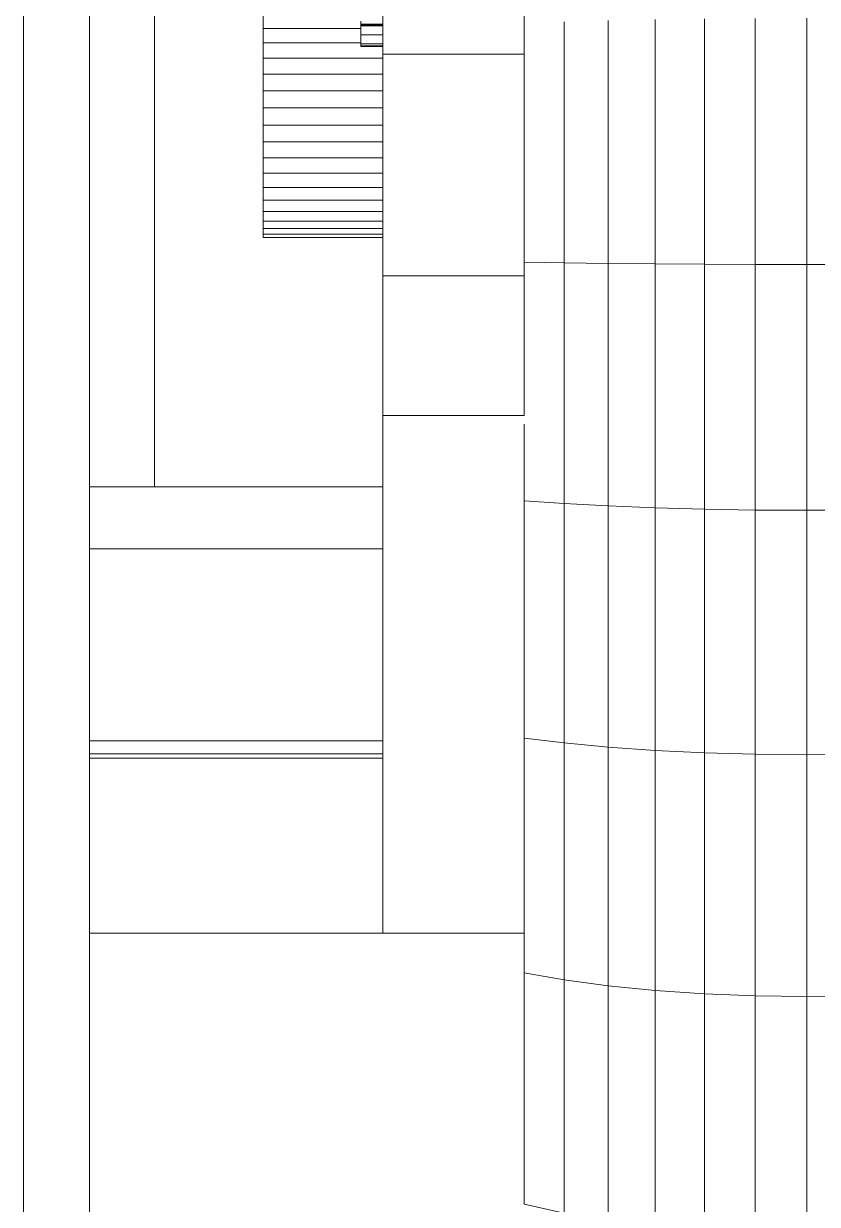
# Model space of a CAD drawing. Header units: inches. Extents: x -827 to 154, y -802 to 207.
# Drawn here: x -508.165 to -506.832, y -207.926 to -205.947 of the extents above; entities that cross this region are included whole.
import ezdxf

# ---------------------------------------------------------------- set-up
doc = ezdxf.new("R2010")
doc.units = ezdxf.units.IN
doc.header["$MEASUREMENT"] = 0
doc.layers.add('Layer0', color=7, linetype='Continuous', lineweight=9)
doc.layers.add('Miter_Saw_Station_skp', color=8, linetype='Continuous', lineweight=9)

# ---------------------------------------------------------------- blocks, each defined once
blk = doc.blocks.new('Miter_Saw_Station_skp_182-402622-Level 1')
at = {"layer": 'Layer0'}
for p, q in [((0, 4.0825), (0.2559, 4.0825)), ((0.2559, 4.0825), (0, 4.0825)), ((0.2559, 3.1457), (0.2559, 4.0825)), ((0.2559, 3.1457), (0.2559, 4.0825)), ((0, 2.8934), (0, 3.1457)), ((0.2559, 3.1457), (0, 3.1457)), ((0.2559, 3.1457), (0, 3.1457)), ((0, 2.8934), (0, 3.1457)), ((0.2559, 2.8934), (0.2559, 3.1457)), ((0.2559, 3.1457), (0.2559, 2.8934)), ((0, 2.4921), (0, 2.8934)), ((0, 2.8934), (0.2559, 2.8934)), ((0, 2.8934), (0, 2.4921)), ((0, 2.8934), (0.2559, 2.8934)), ((0.2559, 2.4921), (0.2559, 2.8934)), ((0.2559, 2.4921), (0.2559, 2.8934)), ((0, 2.0917), (0, 2.4921)), ((0.2559, 2.4921), (0, 2.4921)), ((0.2559, 2.4921), (0, 2.4921)), ((0, 2.0917), (0, 2.4921)), ((0.2559, 2.0917), (0.2559, 2.4921)), ((0.2559, 2.4921), (0.2559, 2.0917)), ((0.2953, 2.4787), (0.2559, 2.4787)), ((0.2559, 2.4787), (0.2953, 2.4787)), ((0.2953, 2.4734), (0.2953, 2.4787)), ((0.2953, 2.4787), (0.2953, 2.4772)), ((0.2953, 2.4787), (0.2953, 2.4772)), ((0.2953, 2.4734), (0.2953, 2.4787)), ((0.2953, 2.4734), (0.2953, 2.4787)), ((0.2953, 2.4772), (0.2559, 2.4772)), ((0.2559, 2.4772), (0.2953, 2.4772)), ((0.2559, 2.4734), (0.2953, 2.4734)), ((0.2953, 2.4734), (0.2559, 2.4734)), ((0.2953, 2.4576), (0.2559, 2.4576)), ((0.2559, 2.4576), (0.2953, 2.4576)), ((0.2953, 2.4734), (0.2953, 2.4772)), ((0.2953, 2.4772), (0.2953, 2.4734)), ((0.2953, 2.4576), (0.2953, 2.4734)), ((0.2953, 2.4734), (0.2953, 2.4576)), ((0.2953, 2.4412), (0.2953, 2.4576)), ((0.2953, 2.4576), (0.2953, 2.4412)), ((0.2953, 2.4412), (0.2559, 2.4412)), ((0.2559, 2.4412), (0.2953, 2.4412)), ((0.2953, 2.439), (0.2559, 2.439)), ((0.2559, 2.439), (0.2953, 2.439)), ((0.2953, 2.4382), (0.2559, 2.4382)), ((0.2559, 2.4382), (0.2953, 2.4382)), ((0.2953, 2.4412), (0.2953, 2.4326)), ((0.2953, 2.4412), (0.2953, 2.4326)), ((0.2953, 2.435), (0.2953, 2.439)), ((0.2953, 2.439), (0.2953, 2.4382)), ((0.2953, 2.439), (0.2953, 2.4382)), ((0.2953, 2.435), (0.2953, 2.439))]:
    blk.add_line(p, q, dxfattribs=at)
blk = doc.blocks.new('Miter_Saw_Station_skp_180-402620-Level 1')
at = {"layer": 'Layer0'}
for p, q in [((0.6693, 0.1016), (0.6693, 1.9003)), ((0.6693, 0.1016), (0.6693, 1.9003)), ((0.6693, 0.1016), (0.3937, 0.1016)), ((0.3937, 0.1016), (0.6693, 0.1016)), ((0.6693, 0.0766), (0.6693, 0.1016)), ((0.6693, 0.0766), (0.6693, 0.1016)), ((0.6693, 0.0766), (0.3937, 0.0766)), ((0.6693, 0.0766), (0.3937, 0.0766)), ((0.6693, 0.0545), (0.6693, 0.0766)), ((0.6693, 0.0766), (0.6693, 0.0545)), ((0.3937, 0.0545), (0.6693, 0.0545)), ((0.6693, 0.0545), (0.3937, 0.0545)), ((0.6693, 0.0358), (0.6693, 0.0545)), ((0.6693, 0.0545), (0.6693, 0.0358)), ((0.3937, 0.0358), (0.6693, 0.0358)), ((0.6693, 0.0358), (0.3937, 0.0358)), ((0.6693, 0.0208), (0.6693, 0.0358)), ((0.6693, 0.0358), (0.6693, 0.0208)), ((0.6693, 0.0208), (0.3937, 0.0208)), ((0.3937, 0.0208), (0.6693, 0.0208)), ((0.3937, 0.0097), (0.6693, 0.0097)), ((0.6693, 0.0097), (0.3937, 0.0097)), ((0.6693, 0.0027), (0.3937, 0.0027)), ((0.3937, 0.0027), (0.6693, 0.0027)), ((0.6693, 0), (0.3937, 0)), ((0.6693, 0.0016), (0.6457, 0.0016)), ((0.6457, 0.0016), (0.6693, 0.0016)), ((0.6693, 0.0097), (0.6693, 0.0208)), ((0.6693, 0.0208), (0.6693, 0.0097)), ((0.6693, 0.0027), (0.6693, 0.0097)), ((0.6693, 0.0097), (0.6693, 0.0027)), ((0.6693, 0.0027), (0.6693, 0)), ((0.6693, 0.0027), (0.6693, 0)), ((0.6693, 0.0016), (0.6693, 0)), ((0.6693, 0), (0.6693, 0.0016)), ((0.3937, 0), (0.6693, 0))]:
    blk.add_line(p, q, dxfattribs=at)
blk = doc.blocks.new('Miter_Saw_Station_skp_179-402619-Level 1')
blk.add_blockref('Miter_Saw_Station_skp_180-402620-Level 1', (0, 0.2523))
blk = doc.blocks.new('Miter_Saw_Station_skp_178-402618-Level 1')
at = {"layer": 'Layer0'}
for p, q in [((0.4724, 3.3751), (0.2559, 3.3751)), ((0.2559, 3.3751), (0.4724, 3.3751)), ((0.4724, 3.3691), (0.4724, 3.3751)), ((0.4724, 3.3691), (0.4724, 3.3751)), ((0.2559, 3.3691), (0.4724, 3.3691)), ((0.4724, 3.3691), (0.2559, 3.3691)), ((0.2559, 3.3591), (0.4724, 3.3591)), ((0.4724, 3.3591), (0.2559, 3.3591)), ((0.4724, 3.3591), (0.4724, 3.3691)), ((0.4724, 3.3591), (0.4724, 3.3691)), ((0.4724, 3.3455), (0.4724, 3.3591)), ((0.4724, 3.3455), (0.4724, 3.3591)), ((0.4724, 3.3455), (0.2559, 3.3455)), ((0.2559, 3.3455), (0.4724, 3.3455)), ((0.4724, 3.3283), (0.4724, 3.3455)), ((0.4724, 3.3283), (0.4724, 3.3455)), ((0.2559, 3.3283), (0.4724, 3.3283)), ((0.4724, 3.3283), (0.2559, 3.3283)), ((0.4724, 3.3079), (0.4724, 3.3283)), ((0.4724, 3.3079), (0.4724, 3.3283)), ((0.4724, 3.3079), (0.2559, 3.3079)), ((0.4724, 3.3079), (0.2559, 3.3079)), ((0.4724, 3.2847), (0.4724, 3.3079)), ((0.4724, 3.3079), (0.4724, 3.2847)), ((0.4724, 3.2847), (0.2559, 3.2847)), ((0.2559, 3.2847), (0.4724, 3.2847)), ((0.4724, 3.259), (0.4724, 3.2847)), ((0.4724, 3.2847), (0.4724, 3.259)), ((0.4724, 3.259), (0.2559, 3.259)), ((0.2559, 3.259), (0.4724, 3.259)), ((0.4724, 3.2313), (0.4724, 3.259)), ((0.4724, 3.259), (0.4724, 3.2313)), ((0.2559, 3.2313), (0.4724, 3.2313)), ((0.4724, 3.2313), (0.2559, 3.2313)), ((0.4724, 3.202), (0.4724, 3.2313)), ((0.4724, 3.2313), (0.4724, 3.202)), ((0.2559, 3.202), (0.4724, 3.202)), ((0.2559, 3.202), (0.4724, 3.202)), ((0.4724, 3.1717), (0.4724, 3.202)), ((0.4724, 3.1717), (0.4724, 3.202)), ((0.4724, 3.1717), (0.2559, 3.1717)), ((0.2559, 3.1717), (0.4724, 3.1717)), ((0.4724, 3.1409), (0.4724, 3.1717)), ((0.4724, 3.1409), (0.4724, 3.1717)), ((0.2559, 3.1409), (0.4724, 3.1409)), ((0.4724, 3.1409), (0.2559, 3.1409)), ((0.4724, 3.1101), (0.4724, 3.1409)), ((0.4724, 3.1101), (0.4724, 3.1409)), ((0.2559, 3.1101), (0.4724, 3.1101)), ((0.4724, 3.1101), (0.2559, 3.1101)), ((0.4724, 3.0798), (0.4724, 3.1101)), ((0.4724, 3.0798), (0.4724, 3.1101)), ((0.4724, 3.0798), (0.2559, 3.0798)), ((0.2559, 3.0798), (0.4724, 3.0798)), ((0.4724, 3.0505), (0.4724, 3.0798)), ((0.4724, 3.0505), (0.4724, 3.0798)), ((0.2559, 3.0505), (0.4724, 3.0505)), ((0.4724, 3.0505), (0.2559, 3.0505)), ((0.4724, 3.0228), (0.4724, 3.0505)), ((0.4724, 3.0228), (0.4724, 3.0505)), ((0.4724, 3.0228), (0.2953, 3.0228)), ((0.2953, 3.0228), (0.4724, 3.0228)), ((0.4724, 2.9971), (0.4724, 3.0228)), ((0.4724, 2.9971), (0.4724, 3.0228)), ((0.2953, 2.9971), (0.4724, 2.9971)), ((0.4724, 2.9971), (0.2953, 2.9971)), ((0.4724, 2.9739), (0.4724, 2.9971)), ((0.4724, 2.9739), (0.4724, 2.9971))]:
    blk.add_line(p, q, dxfattribs=at)
blk.add_blockref('Miter_Saw_Station_skp_179-402619-Level 1', (0, 1.6735))
blk = doc.blocks.new('Miter_Saw_Station_skp_167-402607-Level 1')
at = {"layer": 'Layer0'}
for p, q in [((0.5118, 6.5838), (0.5118, 6.1527)), ((0.5118, 6.1527), (0.5118, 6.5838)), ((0.6052, 6.1515), (0.6052, 6.5822)), ((0.6052, 6.5822), (0.6052, 6.1515)), ((0.6971, 6.5774), (0.6971, 6.1477)), ((0.6971, 6.1477), (0.6971, 6.5774)), ((0.7863, 6.1416), (0.7863, 6.5694)), ((0.7863, 6.5694), (0.7863, 6.1416)), ((0.8713, 6.5584), (0.8713, 6.1331)), ((0.8713, 6.1331), (0.8713, 6.5584)), ((0.9508, 6.1224), (0.9508, 6.5446)), ((1.0236, 6.5281), (0.9508, 6.5446)), ((0.9508, 6.5446), (0.9508, 6.1224)), ((0.9508, 6.5446), (1.0236, 6.5281)), ((1.0236, 6.5281), (1.0236, 6.1106)), ((1.0236, 6.1106), (1.0236, 6.5281)), ((0.4184, 6.1515), (0.5118, 6.1527)), ((0.5118, 6.1527), (0.4184, 6.1515)), ((0.5118, 5.7151), (0.5118, 6.1527)), ((0.5118, 6.1527), (0.5118, 5.7151)), ((0.5118, 6.1527), (0.6052, 6.1515)), ((0.6052, 6.1515), (0.5118, 6.1527)), ((0.6052, 5.7143), (0.6052, 6.1515)), ((0.6052, 6.1515), (0.6052, 5.7143)), ((0.6052, 6.1515), (0.6971, 6.1477)), ((0.6971, 6.1477), (0.6052, 6.1515)), ((0.6971, 5.7117), (0.6971, 6.1477)), ((0.6971, 6.1477), (0.6971, 5.7117)), ((0.6971, 6.1477), (0.7863, 6.1416)), ((0.7863, 6.1416), (0.6971, 6.1477)), ((0.7863, 5.7074), (0.7863, 6.1416)), ((0.8713, 6.1331), (0.7863, 6.1416)), ((0.7863, 6.1416), (0.7863, 5.7074)), ((0.7863, 6.1416), (0.8713, 6.1331)), ((0.9508, 6.1224), (0.8713, 6.1331)), ((0.8713, 5.7014), (0.8713, 6.1331)), ((0.8713, 6.1331), (0.8713, 5.7014)), ((0.8713, 6.1331), (0.9508, 6.1224)), ((0.9508, 6.1224), (0.9508, 5.694)), ((0.9508, 6.1224), (1.0236, 6.1097)), ((0.9508, 5.694), (0.9508, 6.1224)), ((1.0236, 6.1097), (0.9508, 6.1224)), ((1.0236, 6.1097), (1.0236, 5.6859)), ((1.0236, 5.6859), (1.0236, 6.1097)), ((0.5118, 5.7151), (0.4184, 5.7143)), ((0.4184, 5.7143), (0.5118, 5.7151)), ((0.6052, 5.7143), (0.5118, 5.7151)), ((0.5118, 5.2731), (0.5118, 5.7151)), ((0.5118, 5.7151), (0.5118, 5.2731)), ((0.5118, 5.7151), (0.6052, 5.7143)), ((0.6971, 5.7117), (0.6052, 5.7143)), ((0.6052, 5.7143), (0.6052, 5.2726)), ((0.6052, 5.7143), (0.6971, 5.7117)), ((0.6052, 5.2726), (0.6052, 5.7143)), ((0.6971, 5.2711), (0.6971, 5.7117)), ((0.7863, 5.7074), (0.6971, 5.7117)), ((0.6971, 5.7117), (0.6971, 5.2711)), ((0.6971, 5.7117), (0.7863, 5.7074)), ((0.7863, 5.7074), (0.7863, 5.2687)), ((0.7863, 5.7074), (0.8713, 5.7014)), ((0.7863, 5.2687), (0.7863, 5.7074)), ((0.8713, 5.7014), (0.7863, 5.7074)), ((0.8713, 5.2653), (0.8713, 5.7014)), ((0.8713, 5.7014), (0.8713, 5.2653)), ((0.8713, 5.7014), (0.9508, 5.694)), ((0.9508, 5.694), (0.8713, 5.7014)), ((0.9508, 5.2611), (0.9508, 5.694)), ((0.9508, 5.694), (0.9508, 5.2611)), ((0.9508, 5.694), (1.0236, 5.6851)), ((1.0236, 5.6851), (0.9508, 5.694)), ((1.0236, 5.256), (1.0236, 5.6851)), ((1.0236, 5.6851), (1.0236, 5.256)), ((0.5118, 5.2731), (0.4184, 5.2726)), ((0.5118, 5.2731), (0.4184, 5.2726)), ((0.5118, 5.2731), (0.5118, 4.8284)), ((0.5118, 5.2731), (0.6052, 5.2726)), ((0.5118, 5.2731), (0.5118, 4.8284)), ((0.6052, 5.2726), (0.5118, 5.2731)), ((0.6052, 4.8283), (0.6052, 5.2726)), ((0.6052, 5.2726), (0.6052, 4.8283)), ((0.6052, 5.2726), (0.6971, 5.2711)), ((0.6971, 5.2711), (0.6052, 5.2726)), ((0.6971, 4.828), (0.6971, 5.2711)), ((0.7863, 5.2687), (0.6971, 5.2711)), ((0.6971, 4.828), (0.6971, 5.2711)), ((0.7863, 5.2687), (0.6971, 5.2711)), ((0.8713, 5.2653), (0.7863, 5.2687)), ((0.7863, 5.2687), (0.7863, 4.8274)), ((0.8713, 5.2653), (0.7863, 5.2687)), ((0.7863, 4.8274), (0.7863, 5.2687)), ((0.9508, 5.2611), (0.8713, 5.2653)), ((0.8713, 4.8266), (0.8713, 5.2653)), ((0.8713, 5.2653), (0.8713, 4.8266)), ((0.9508, 5.2611), (0.8713, 5.2653)), ((0.9508, 5.2611), (0.9508, 4.8257)), ((0.9508, 5.2611), (0.9508, 4.8257)), ((0.9508, 5.2611), (1.0236, 5.256)), ((1.0236, 5.256), (0.9508, 5.2611)), ((1.0236, 5.256), (1.0236, 5.1176)), ((1.0236, 5.1176), (1.0236, 5.256)), ((0.4184, 4.8283), (0.5118, 4.8284)), ((0.4184, 4.8283), (0.5118, 4.8284)), ((0.5118, 4.3832), (0.5118, 4.8284)), ((0.5118, 4.8284), (0.5118, 4.3832)), ((0.5118, 4.8284), (0.6052, 4.8283)), ((0.6052, 4.8283), (0.5118, 4.8284)), ((0.6052, 4.3835), (0.6052, 4.8283)), ((0.6052, 4.8283), (0.6052, 4.3835)), ((0.6052, 4.8283), (0.6971, 4.828)), ((0.6971, 4.828), (0.6052, 4.8283)), ((0.6971, 4.3843), (0.6971, 4.828)), ((0.6971, 4.828), (0.6971, 4.3843)), ((0.6971, 4.828), (0.7863, 4.8274)), ((0.6971, 4.828), (0.7863, 4.8274)), ((0.7863, 4.3856), (0.7863, 4.8274)), ((0.7863, 4.8274), (0.7863, 4.3856)), ((0.7863, 4.8274), (0.8713, 4.8266)), ((0.7863, 4.8274), (0.8713, 4.8266)), ((0.8713, 4.8266), (0.8713, 4.3874)), ((0.8713, 4.8266), (0.9508, 4.8257)), ((0.8713, 4.3874), (0.8713, 4.8266)), ((0.8713, 4.8266), (0.9508, 4.8257)), ((0.9508, 4.3897), (0.9508, 4.8257)), ((0.9508, 4.8257), (0.9508, 4.3897)), ((0.9508, 4.8257), (1.0236, 4.8245)), ((1.0236, 4.8245), (0.9508, 4.8257))]:
    blk.add_line(p, q, dxfattribs=at)
blk = doc.blocks.new('Miter_Saw_Station_skp_157-402597-Level 1')
at = {"layer": 'Layer0'}
for p, q in [((1.4764, 7.3938), (1.4764, 7.8113)), ((1.4764, 7.3938), (1.4764, 7.8113)), ((1.4764, 6.969), (1.4764, 7.3929)), ((1.4764, 6.969), (1.4764, 7.3929)), ((1.4764, 7.3213), (2.2628, 7.3213)), ((2.2628, 7.3213), (1.4764, 7.3213)), ((1.7323, 7.0048), (2.2628, 7.0048)), ((1.7323, 7.0048), (2.2628, 7.0048)), ((2.2628, 6.9966), (1.7323, 6.9966)), ((2.2628, 6.9966), (1.7323, 6.9966)), ((1.4764, 6.5399), (1.4764, 6.9682)), ((1.4764, 6.9682), (1.4764, 6.5399)), ((1.7323, 6.9732), (2.2628, 6.9732)), ((1.7323, 6.9732), (2.2628, 6.9732)), ((2.2628, 6.626), (1.7323, 6.626)), ((1.7323, 6.626), (2.2628, 6.626)), ((1.4764, 6.4005), (1.4764, 6.5392)), ((1.4764, 6.4005), (1.4764, 6.5392)), ((1.7323, 6.5138), (2.2628, 6.5138)), ((2.2628, 6.5138), (1.7323, 6.5138))]:
    blk.add_line(p, q, dxfattribs=at)
blk.add_blockref('Miter_Saw_Station_skp_167-402607-Level 1', (0.4528, 1.2831))
blk = doc.blocks.new('Miter_Saw_Station_skp_155-402595-Level 1')
for name, p in [('Miter_Saw_Station_skp_157-402597-Level 1', (3.4646, 0)), ('Miter_Saw_Station_skp_182-402622-Level 1', (4.9409, 3.2388)), ('Miter_Saw_Station_skp_178-402618-Level 1', (4.9409, 2.6876))]:
    blk.add_blockref(name, p)
blk = doc.blocks.new('Miter_Saw_Station_skp_147-402587-Level 1')
at = {"layer": 'Layer0'}
for p, q in [((0.1196, 1.1868), (0.1196, 4.3072)), ((0.1196, 1.1868), (0.1196, 4.3072)), ((0, 0.9981), (0, 4.188)), ((0, 4.188), (0, 0.9981))]:
    blk.add_line(p, q, dxfattribs=at)
blk = doc.blocks.new('Miter_Saw_Station_skp_146-402586-Level 1')
at = {"rotation": 90.00000000000001}
for name, p in [('Miter_Saw_Station_skp_147-402587-Level 1', (14.7319, 5.7274)), ('Miter_Saw_Station_skp_155-402595-Level 1', (18.956, 0))]:
    blk.add_blockref(name, p, dxfattribs=at)
blk = doc.blocks.new('Miter_Saw_Station_skp_24-402464-Level 1')
blk.add_blockref('Miter_Saw_Station_skp_146-402586-Level 1', (6.396, 8.472))
blk = doc.blocks.new('Miter_Saw_Station_skp_1-402441-Level 1')
at = {"xscale": 0.9269999999999998, "yscale": 0.9269999999999998, "zscale": 0.9269999999999998, "rotation": 180}
blk.add_blockref('Miter_Saw_Station_skp_24-402464-Level 1', (27.9036, 71.9204), dxfattribs=at)
blk = doc.blocks.new('Miter_Saw_Station_skp-402418-Level 1')
blk.add_blockref('Miter_Saw_Station_skp_1-402441-Level 1', (0, 0))

msp = doc.modelspace()

# ---------------------------------------------------------------- block references
at = {"layer": 'Miter_Saw_Station_skp', "color": 7, "rotation": 269.9999999999997}
msp.add_blockref('Miter_Saw_Station_skp-402418-Level 1', (-566.811294, -196.282674), dxfattribs=at)

doc.saveas('drawing.dxf')
